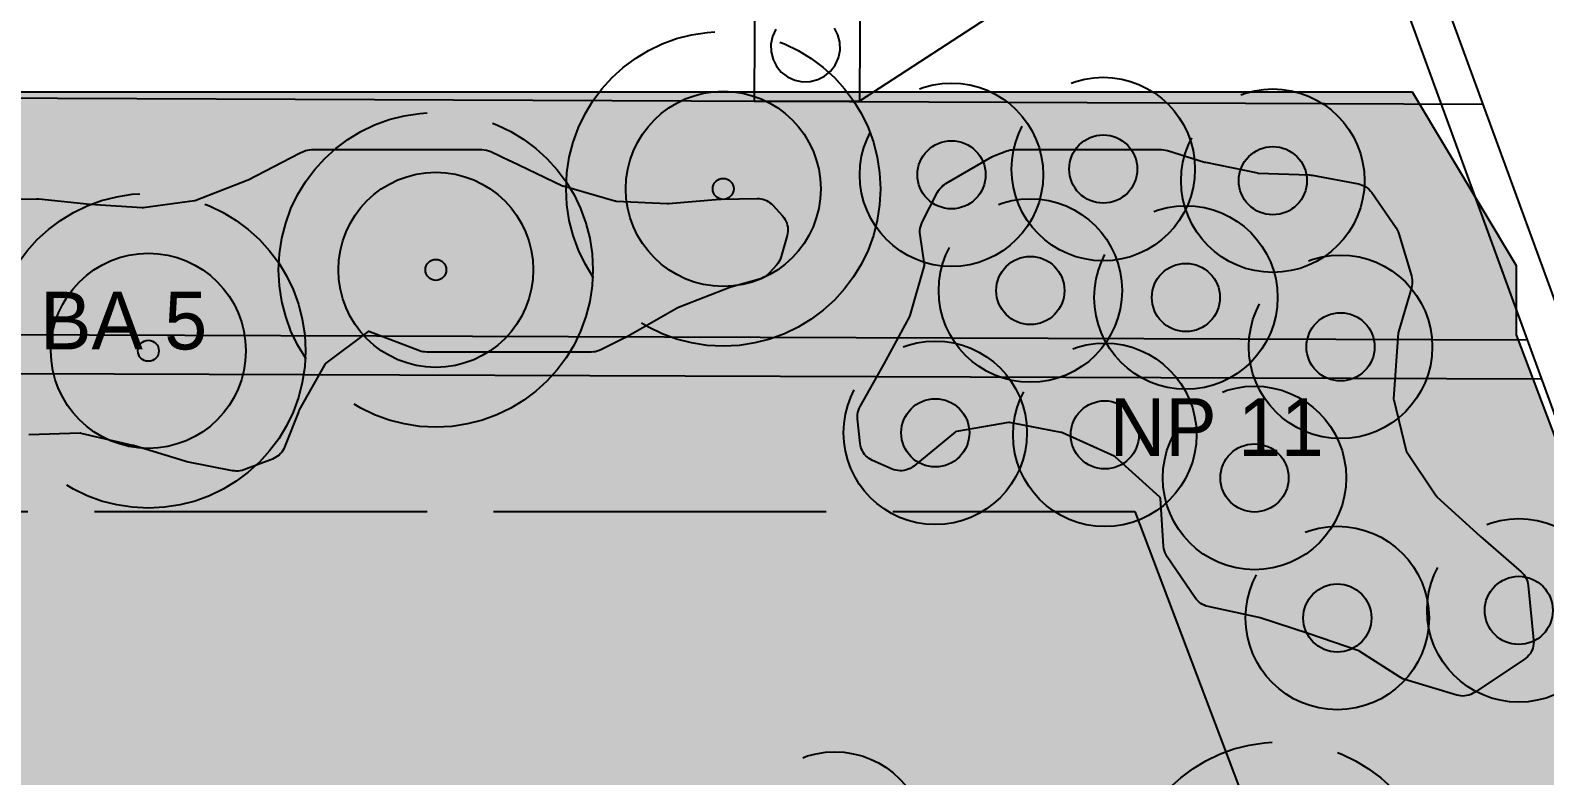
# Model space of a CAD drawing. Header units: metres. Extents: x 1 to 213, y 1 to 147.
# Drawn here: x 96.85 to 102.64, y 37.43 to 40.28 of the extents above; entities that cross this region are included whole.
import ezdxf
from ezdxf.enums import TextEntityAlignment as Align

# ---------------------------------------------------------------- set-up
doc = ezdxf.new("R2010")
doc.units = ezdxf.units.M
doc.linetypes.add('DASHED', pattern=[1.524, 1.27, -0.254])
for name, color, linetype in [('00-BASE-ARQUITECTURA', 8, 'Continuous'), ('PJ-ARBUSTOS', 82, 'Continuous'), ('PJ-COPA-ADULTA', 8, 'DASHED'), ('PJ-CUBRESUELOS', 150, 'Continuous'), ('PJ-ETIQUETAS', 7, 'Continuous'), ('PJ-GRAVILLA', 42, 'Continuous'), ('PJ-LIMITE-JARDIN', 7, 'Continuous'), ('PJ-MASAS', 92, 'Continuous'), ('PJ-MASAS-RELLENO', 92, 'Continuous'), ('PJ-RIEGO-SECTORES', 5, 'Continuous'), ('PJ-VISIBILIDAD', 1, 'DASHED')]:
    doc.layers.add(name, color=color, linetype=linetype)

# ---------------------------------------------------------------- blocks, each defined once
blk = doc.blocks.new('PJ_BA')
for radius in [0.372, 0.04]:
    blk.add_circle((0, 0), radius)
at = {"flags": 1}
for tag, p, height in [('CODIGO', (0.15, 0.15), 0.2), ('ESPECIE', (0.15, -0.1), 0.15), ('ZONA', (0.15, -0.3), 0.15)]:
    blk.add_attdef(tag, p, '', height=height, dxfattribs=at)
blk = doc.blocks.new('PJ_NP')
blk.add_circle((0, 0), 0.13)
at = {"flags": 1}
for tag, p, height in [('CODIGO', (0.15, 0.15), 0.2), ('ESPECIE', (0.15, -0.1), 0.15), ('ZONA', (0.15, -0.3), 0.15)]:
    blk.add_attdef(tag, p, '', height=height, dxfattribs=at)

msp = doc.modelspace()

# ---------------------------------------------------------------- hatches: boundary and pattern name
at = {"layer": 'PJ-GRAVILLA'}
h = msp.add_hatch(dxfattribs=at)
h.set_pattern_fill('GRAVEL', scale=0.03)
h.paths.add_polyline_path([(69.7177, 40.2166), (86.21, 40.1285), (86.4305, 40.0403), (102.1291, 40.0403), (102.526, 39.3788), (102.526, 39.1142), (105.2159, 32.0146), (106.3183, 28.7514), (107.2885, 26.5024), (108.435, 24.4298), (109.5374, 22.7983), (111.2572, 20.6816), (112.2274, 19.7555), (112.2274, 19.0941), (111.9187, 18.7854), (111.61, 18.7413), (60.9423, 18.7854), (60.7218, 18.8736), (60.4132, 19.2705), (60.4573, 19.8437), (61.2069, 20.6816), (62.5298, 22.5778), (63.8527, 25.0913), (68.527, 37.5267), (68.8357, 37.7913), (69.2767, 37.6149), (69.4531, 37.659), (69.7177, 38.0118), (69.6736, 38.2764), (69.0562, 38.7614), (69.409, 39.8639), (69.7177, 40.2166)])
at = {"layer": 'PJ-MASAS-RELLENO'}
for points in [[(94.8395, 39.3102), (94.833, 39.3152), (94.827, 39.3208), (94.8217, 39.327), (94.817, 39.3337), (94.8131, 39.3409), (94.7389, 39.4931), (94.7357, 39.5007), (94.7333, 39.5085), (94.7317, 39.5165), (94.7309, 39.5246), (94.731, 39.5328), (94.7319, 39.5409), (94.7336, 39.5489), (94.7361, 39.5567), (94.8155, 39.7646), (94.8187, 39.7719), (94.8226, 39.7788), (94.8272, 39.7853), (94.8325, 39.7914), (94.8383, 39.7968), (94.8446, 39.8017), (94.8514, 39.8059), (94.8585, 39.8095), (94.8684, 39.8137), (94.876, 39.8166), (94.8839, 39.8186), (94.892, 39.8198), (94.9001, 39.8203), (95.4968, 39.8203), (95.5047, 39.8199), (95.5126, 39.8187), (95.5203, 39.8167), (95.5278, 39.814), (95.5349, 39.8106), (95.6781, 39.7329), (95.6789, 39.7325), (95.8773, 39.6304), (95.8791, 39.6296), (95.8809, 39.6289), (96.0778, 39.5727), (96.0796, 39.5723), (96.0814, 39.5722), (96.2784, 39.571), (96.2801, 39.5711), (96.2817, 39.5712), (96.48, 39.603), (96.4813, 39.6032), (96.6758, 39.6311), (96.6866, 39.6319), (96.8773, 39.6332), (96.8861, 39.6327), (97.0815, 39.6122), (97.083, 39.6121), (97.2808, 39.5991), (97.2828, 39.599), (97.2848, 39.5992), (97.481, 39.626), (97.4833, 39.6264), (97.4855, 39.6271), (97.6818, 39.7033), (97.6858, 39.7051), (97.8816, 39.8072), (97.8873, 39.8099), (97.8966, 39.8139), (97.9042, 39.8166), (97.912, 39.8186), (97.92, 39.8199), (97.928, 39.8203), (98.5783, 39.8203), (98.587, 39.8198), (98.5957, 39.8183), (98.6042, 39.816), (98.6123, 39.8127), (98.6864, 39.7778), (98.6867, 39.7777), (98.8856, 39.6829), (98.8871, 39.6823), (98.8887, 39.6818), (99.0854, 39.6252), (99.0877, 39.6247), (99.0899, 39.6244), (99.2855, 39.615), (99.2908, 39.6151), (99.4859, 39.6316), (99.4915, 39.6319), (99.6284, 39.634), (99.6359, 39.6337), (99.6434, 39.6328), (99.6507, 39.6312), (99.6578, 39.6288), (99.6647, 39.6259), (99.6713, 39.6223), (99.6775, 39.618), (99.6833, 39.6133), (99.6887, 39.608), (99.7251, 39.5681), (99.7302, 39.5619), (99.7347, 39.5551), (99.7385, 39.5479), (99.7416, 39.5404), (99.7439, 39.5326), (99.7453, 39.5246), (99.746, 39.5165), (99.7458, 39.5084), (99.7448, 39.5004), (99.743, 39.4924), (99.7204, 39.4123), (99.7181, 39.4052), (99.7151, 39.3984), (99.7115, 39.392), (99.7073, 39.3858), (99.7026, 39.3801), (99.675, 39.3498), (99.6697, 39.3446), (99.664, 39.3399), (99.6579, 39.3357), (99.6515, 39.3321), (99.6447, 39.3291), (99.6377, 39.3267), (99.5282, 39.2956), (99.5246, 39.2944), (99.3285, 39.2177), (99.3234, 39.2152), (99.127, 39.1044), (99.1236, 39.1026), (99.0323, 39.0568), (99.0255, 39.0537), (99.0185, 39.0514), (99.0112, 39.0496), (99.0039, 39.0486), (98.9964, 39.0483), (98.3676, 39.0483), (98.3605, 39.0486), (98.3534, 39.0495), (98.3464, 39.0511), (98.3395, 39.0534), (98.3234, 39.0594), (98.323, 39.0596), (98.1467, 39.1267), (98.1448, 39.1273), (98.1432, 39.1262), (97.9827, 39.0063), (97.9811, 39.005), (97.98, 39.0032), (97.8809, 38.828), (97.8785, 38.823), (97.8246, 38.686), (97.8215, 38.6792), (97.8179, 38.6727), (97.8136, 38.6666), (97.8088, 38.6609), (97.8035, 38.6557), (97.7978, 38.651), (97.7916, 38.6469), (97.7851, 38.6433), (97.7782, 38.6404), (97.6692, 38.5995), (97.6622, 38.5972), (97.655, 38.5956), (97.6477, 38.5946), (97.6403, 38.5944), (97.633, 38.5948), (97.6257, 38.5959), (97.4514, 38.6301), (97.4435, 38.6321), (97.2482, 38.6916), (97.2456, 38.6923), (97.048, 38.7382), (97.0464, 38.7385), (97.0446, 38.7386), (96.8479, 38.7329), (96.8458, 38.7328), (96.8439, 38.7322), (96.6469, 38.6622), (96.6453, 38.6615), (96.6438, 38.6607), (96.4453, 38.5478), (96.4441, 38.5471), (96.2666, 38.4501), (96.2594, 38.4466), (96.2519, 38.4438), (96.2441, 38.4419), (96.2362, 38.4407), (96.2282, 38.4403), (95.6989, 38.4403), (95.6949, 38.4404), (95.687, 38.4407), (95.6795, 38.4415), (95.6722, 38.4429), (95.665, 38.4449), (95.6144, 38.4622), (95.6067, 38.4653), (95.5992, 38.4693), (95.5923, 38.4739), (95.5859, 38.4793), (95.58, 38.4853), (95.5749, 38.4919), (95.5704, 38.499), (95.4626, 38.6926), (95.4595, 38.6987), (95.457, 38.705), (95.455, 38.7115), (95.4095, 38.8883), (95.4089, 38.8902), (95.4078, 38.8918), (95.2929, 39.0445), (95.2905, 39.0475), (95.1427, 39.2093), (95.1414, 39.2106), (95.1395, 39.2108), (94.9835, 39.2236), (94.9752, 39.2247), (94.967, 39.2267), (94.9592, 39.2295), (94.9516, 39.2332), (94.9445, 39.2375), (94.8395, 39.3102)], [(100.0122, 38.7933), (100.0118, 38.8015), (100.0122, 38.8097), (100.0134, 38.8177), (100.0155, 38.8257), (100.0184, 38.8333), (100.022, 38.8407), (100.1119, 39.0011), (100.1122, 39.0015), (100.2111, 39.1838), (100.212, 39.1858), (100.2127, 39.1878), (100.2677, 39.378), (100.2682, 39.3801), (100.268, 39.3822), (100.251, 39.4956), (100.2502, 39.5038), (100.2503, 39.5122), (100.2512, 39.5204), (100.253, 39.5285), (100.2556, 39.5364), (100.259, 39.544), (100.3176, 39.658), (100.3214, 39.6646), (100.3258, 39.6708), (100.3308, 39.6765), (100.3363, 39.6818), (100.3422, 39.6865), (100.3486, 39.6906), (100.5241, 39.7926), (100.5301, 39.7958), (100.5363, 39.7984), (100.5813, 39.8152), (100.5881, 39.8174), (100.5951, 39.819), (100.6021, 39.8199), (100.6093, 39.8203), (101.172, 39.8203), (101.18, 39.8199), (101.1879, 39.8187), (101.1956, 39.8167), (101.3361, 39.7732), (101.3399, 39.7723), (101.5383, 39.7315), (101.54, 39.7312), (101.5416, 39.7311), (101.7361, 39.7238), (101.7419, 39.7234), (101.7478, 39.7225), (101.9238, 39.6896), (101.9314, 39.6877), (101.9388, 39.6852), (101.9459, 39.682), (101.9526, 39.678), (101.9589, 39.6735), (101.9648, 39.6683), (101.9701, 39.6626), (101.9749, 39.6564), (102.0678, 39.5218), (102.0722, 39.5147), (102.0759, 39.5071), (102.0787, 39.4991), (102.1263, 39.3387), (102.1282, 39.3312), (102.1293, 39.3237), (102.1296, 39.316), (102.1293, 39.3083), (102.1282, 39.3008), (102.1264, 39.2933), (102.0771, 39.1261), (102.0766, 39.124), (102.0763, 39.1219), (102.0584, 38.8702), (102.0584, 38.8682), (102.0588, 38.8661), (102.1062, 38.6722), (102.1067, 38.6705), (102.1076, 38.669), (102.2207, 38.5002), (102.2222, 38.4983), (102.2239, 38.4965), (102.3894, 38.346), (102.3901, 38.3454), (102.5451, 38.2106), (102.5505, 38.2054), (102.5555, 38.1996), (102.5599, 38.1935), (102.5636, 38.187), (102.5668, 38.1801), (102.5693, 38.173), (102.5711, 38.1656), (102.5722, 38.1582), (102.5929, 37.9506), (102.5933, 37.9427), (102.5929, 37.9348), (102.5918, 37.927), (102.5898, 37.9193), (102.5872, 37.9119), (102.5838, 37.9048), (102.5797, 37.898), (102.575, 37.8917), (102.5697, 37.8859), (102.5638, 37.8806), (102.5574, 37.8759), (102.3669, 37.7498), (102.3602, 37.7458), (102.3531, 37.7425), (102.3457, 37.7399), (102.3382, 37.738), (102.3305, 37.7369), (102.3227, 37.7365), (102.3149, 37.7369), (102.3072, 37.738), (102.2996, 37.7399), (102.1007, 37.7999), (102.0937, 37.8024), (102.0869, 37.8055), (102.0805, 37.8092), (101.9294, 37.9066), (101.9273, 37.9077), (101.9251, 37.9086), (101.7327, 37.9749), (101.7321, 37.9751), (101.5485, 38.0352), (101.5444, 38.0363), (101.3504, 38.0779), (101.3431, 38.0798), (101.336, 38.0825), (101.3291, 38.0857), (101.3226, 38.0897), (101.3165, 38.0942), (101.3109, 38.0993), (101.3057, 38.1049), (101.3012, 38.1109), (101.1941, 38.2675), (101.1897, 38.2748), (101.1861, 38.2825), (101.1833, 38.2905), (101.1814, 38.2988), (101.1803, 38.3073), (101.168, 38.4911), (101.1677, 38.493), (101.1664, 38.4944), (100.9956, 38.6489), (100.994, 38.6502), (100.9921, 38.6512), (100.7942, 38.7405), (100.792, 38.7413), (100.7897, 38.7419), (100.5918, 38.7797), (100.59, 38.7799), (100.5882, 38.7797), (100.39, 38.7452), (100.3881, 38.7447), (100.3864, 38.7435), (100.2264, 38.6135), (100.2199, 38.6087), (100.2131, 38.6047), (100.2058, 38.6013), (100.1983, 38.5987), (100.1905, 38.5969), (100.1826, 38.5958), (100.1747, 38.5956), (100.1667, 38.5961), (100.1588, 38.5974), (100.1511, 38.5995), (100.1437, 38.6023), (100.0692, 38.6351), (100.0623, 38.6385), (100.0558, 38.6426), (100.0498, 38.6472), (100.0441, 38.6525), (100.0391, 38.6582), (100.0346, 38.6644), (100.0307, 38.671), (100.0274, 38.6779), (100.0248, 38.6851), (100.023, 38.6925), (100.0218, 38.7001), (100.0122, 38.7933)]]:
    msp.add_hatch(color=7, dxfattribs=at).paths.add_polyline_path(points)

# ---------------------------------------------------------------- linework, layer by layer
at = {"layer": '00-BASE-ARQUITECTURA'}
for points in [[(106.4859, 28.8396), (101.5012, 42.4497)], [(106.3377, 28.7867), (101.3636, 42.3968)], [(99.6279, 42.0052), (99.6173, 40.005)], [(100.0301, 42.0052), (100.0195, 40.005)], [(100.0301, 42.0052), (101.8081, 41.1691), (100.0195, 40.005)], [(99.7001, 40.2801), (99.6873, 40.2523), (99.6813, 40.2224), (99.6821, 40.1928), (99.6894, 40.1646), (99.7025, 40.1388), (99.721, 40.1164), (99.7444, 40.0983), (99.7722, 40.0856)], [(99.7722, 40.0856), (99.8021, 40.0795), (99.8317, 40.0803), (99.8598, 40.0876), (99.8857, 40.1007), (99.9081, 40.1192), (99.9262, 40.1426), (99.9389, 40.1704), (99.945, 40.2003), (99.9441, 40.2299), (99.9369, 40.2581), (99.9238, 40.2839)], [(69.4443, 40.132), (102.4008, 39.9944)], [(99.6173, 40.005), (100.0195, 40.005)], [(69.2538, 39.2112), (102.5701, 39.0948)], [(69.2009, 39.0631), (102.623, 38.9466)]]:
    msp.add_lwpolyline(points, dxfattribs=at)
at = {"layer": 'PJ-COPA-ADULTA'}
for centre, radius in [((99.4993, 39.6708), 0.6), ((100.3706, 39.7245), 0.35), ((100.95, 39.7463), 0.35), ((101.5973, 39.7019), 0.35), ((98.402, 39.3619), 0.6), ((97.3046, 39.0531), 0.6), ((100.6717, 39.283), 0.35), ((101.2655, 39.2566), 0.35), ((101.8558, 39.0681), 0.35), ((100.3088, 38.7404), 0.35), ((100.9559, 38.7324), 0.35), ((101.5274, 38.5683), 0.35), ((102.5362, 38.063), 0.35), ((101.8436, 38.034), 0.35), ((99.925, 37.1736), 0.35), ((101.6274, 36.9616), 0.6)]:
    msp.add_circle(centre, radius, dxfattribs=at)
at = {"layer": 'PJ-LIMITE-JARDIN'}
msp.add_lwpolyline([(111.61, 18.7413), (60.9423, 18.7854), (60.7218, 18.8736), (60.4132, 19.2705), (60.4573, 19.8437), (61.2069, 20.6816), (62.5298, 22.5778), (63.8527, 25.0913), (68.527, 37.5267), (68.8357, 37.7913), (69.2767, 37.6149), (69.4531, 37.659), (69.7177, 38.0118), (69.6736, 38.2764), (69.0562, 38.7614), (69.409, 39.8639), (69.7177, 40.2166), (69.7177, 40.2166), (86.21, 40.1285), (86.4305, 40.0403), (102.1291, 40.0403), (102.526, 39.3788), (102.526, 39.1142), (105.2159, 32.0146)], dxfattribs=at)
at = {"layer": 'PJ-MASAS'}
msp.add_lwpolyline([(96.6866, 39.6319), (96.8773, 39.6332), (96.8861, 39.6327), (97.0815, 39.6122), (97.083, 39.6121), (97.2808, 39.5991), (97.2828, 39.599), (97.2848, 39.5992), (97.481, 39.626), (97.4833, 39.6264), (97.4855, 39.6271), (97.6818, 39.7033), (97.6858, 39.7051), (97.8816, 39.8072), (97.8873, 39.8099), (97.8966, 39.8139), (97.9042, 39.8166), (97.912, 39.8186), (97.92, 39.8199), (97.928, 39.8203), (98.5783, 39.8203), (98.587, 39.8198), (98.5957, 39.8183), (98.6042, 39.816), (98.6123, 39.8127), (98.6864, 39.7778), (98.6867, 39.7777), (98.8856, 39.6829), (98.8871, 39.6823), (98.8887, 39.6818), (99.0854, 39.6252), (99.0877, 39.6247), (99.0899, 39.6244), (99.2855, 39.615), (99.2908, 39.6151), (99.4859, 39.6316), (99.4915, 39.6319), (99.6284, 39.634), (99.6359, 39.6337), (99.6434, 39.6328), (99.6507, 39.6312), (99.6578, 39.6288), (99.6647, 39.6259), (99.6713, 39.6223), (99.6775, 39.618), (99.6833, 39.6133), (99.6887, 39.608), (99.7251, 39.5681), (99.7302, 39.5619), (99.7347, 39.5551), (99.7385, 39.5479), (99.7416, 39.5404), (99.7439, 39.5326), (99.7453, 39.5246), (99.746, 39.5165), (99.7458, 39.5084), (99.7448, 39.5004), (99.743, 39.4924), (99.7204, 39.4123), (99.7181, 39.4052), (99.7151, 39.3984), (99.7115, 39.392), (99.7073, 39.3858), (99.7026, 39.3801), (99.675, 39.3498), (99.6697, 39.3446), (99.664, 39.3399), (99.6579, 39.3357), (99.6515, 39.3321), (99.6447, 39.3291), (99.6377, 39.3267), (99.5282, 39.2956), (99.5246, 39.2944), (99.3285, 39.2177), (99.3234, 39.2152), (99.127, 39.1044), (99.1236, 39.1026), (99.0323, 39.0568), (99.0255, 39.0537), (99.0185, 39.0514), (99.0112, 39.0496), (99.0039, 39.0486), (98.9964, 39.0483), (98.3676, 39.0483), (98.3605, 39.0486), (98.3534, 39.0495), (98.3464, 39.0511), (98.3395, 39.0534), (98.3234, 39.0594), (98.323, 39.0596), (98.1467, 39.1267), (98.1448, 39.1273), (98.1432, 39.1262), (97.9827, 39.0063), (97.9811, 39.005), (97.98, 39.0032), (97.8809, 38.828), (97.8785, 38.823), (97.8246, 38.686), (97.8215, 38.6792), (97.8179, 38.6727), (97.8136, 38.6666), (97.8088, 38.6609), (97.8035, 38.6557), (97.7978, 38.651), (97.7916, 38.6469), (97.7851, 38.6433), (97.7782, 38.6404), (97.6692, 38.5995), (97.6622, 38.5972), (97.655, 38.5956), (97.6477, 38.5946), (97.6403, 38.5944), (97.633, 38.5948), (97.6257, 38.5959), (97.4514, 38.6301), (97.4435, 38.6321), (97.2482, 38.6916), (97.2456, 38.6923), (97.048, 38.7382), (97.0464, 38.7385), (97.0446, 38.7386), (96.8479, 38.7329)], dxfattribs=at)
msp.add_lwpolyline([(100.0122, 38.7933), (100.0118, 38.8015), (100.0122, 38.8097), (100.0134, 38.8177), (100.0155, 38.8257), (100.0184, 38.8333), (100.022, 38.8407), (100.1119, 39.0011), (100.1122, 39.0015), (100.2111, 39.1838), (100.212, 39.1858), (100.2127, 39.1878), (100.2677, 39.378), (100.2682, 39.3801), (100.268, 39.3822), (100.251, 39.4956), (100.2502, 39.5038), (100.2503, 39.5122), (100.2512, 39.5204), (100.253, 39.5285), (100.2556, 39.5364), (100.259, 39.544), (100.3176, 39.658), (100.3214, 39.6646), (100.3258, 39.6708), (100.3308, 39.6765), (100.3363, 39.6818), (100.3422, 39.6865), (100.3486, 39.6906), (100.5241, 39.7926), (100.5301, 39.7958), (100.5363, 39.7984), (100.5813, 39.8152), (100.5881, 39.8174), (100.5951, 39.819), (100.6021, 39.8199), (100.6093, 39.8203), (101.172, 39.8203), (101.18, 39.8199), (101.1879, 39.8187), (101.1956, 39.8167), (101.3361, 39.7732), (101.3399, 39.7723), (101.5383, 39.7315), (101.54, 39.7312), (101.5416, 39.7311), (101.7361, 39.7238), (101.7419, 39.7234), (101.7478, 39.7225), (101.9238, 39.6896), (101.9314, 39.6877), (101.9388, 39.6852), (101.9459, 39.682), (101.9526, 39.678), (101.9589, 39.6735), (101.9648, 39.6683), (101.9701, 39.6626), (101.9749, 39.6564), (102.0678, 39.5218), (102.0722, 39.5147), (102.0759, 39.5071), (102.0787, 39.4991), (102.1263, 39.3387), (102.1282, 39.3312), (102.1293, 39.3237), (102.1296, 39.316), (102.1293, 39.3083), (102.1282, 39.3008), (102.1264, 39.2933), (102.0771, 39.1261), (102.0766, 39.124), (102.0763, 39.1219), (102.0584, 38.8702), (102.0584, 38.8682), (102.0588, 38.8661), (102.1062, 38.6722), (102.1067, 38.6705), (102.1076, 38.669), (102.2207, 38.5002), (102.2222, 38.4983), (102.2239, 38.4965), (102.3894, 38.346), (102.3901, 38.3454), (102.5451, 38.2106), (102.5505, 38.2054), (102.5555, 38.1996), (102.5599, 38.1935), (102.5636, 38.187), (102.5668, 38.1801), (102.5693, 38.173), (102.5711, 38.1656), (102.5722, 38.1582), (102.5929, 37.9506), (102.5933, 37.9427), (102.5929, 37.9348), (102.5918, 37.927), (102.5898, 37.9193), (102.5872, 37.9119), (102.5838, 37.9048), (102.5797, 37.898), (102.575, 37.8917), (102.5697, 37.8859), (102.5638, 37.8806), (102.5574, 37.8759), (102.3669, 37.7498), (102.3602, 37.7458), (102.3531, 37.7425), (102.3457, 37.7399), (102.3382, 37.738), (102.3305, 37.7369), (102.3227, 37.7365), (102.3149, 37.7369), (102.3072, 37.738), (102.2996, 37.7399), (102.1007, 37.7999), (102.0937, 37.8024), (102.0869, 37.8055), (102.0805, 37.8092), (101.9294, 37.9066), (101.9273, 37.9077), (101.9251, 37.9086), (101.7327, 37.9749), (101.7321, 37.9751), (101.5485, 38.0352), (101.5444, 38.0363), (101.3504, 38.0779), (101.3431, 38.0798), (101.336, 38.0825), (101.3291, 38.0857), (101.3226, 38.0897), (101.3165, 38.0942), (101.3109, 38.0993), (101.3057, 38.1049), (101.3012, 38.1109), (101.1941, 38.2675), (101.1897, 38.2748), (101.1861, 38.2825), (101.1833, 38.2905), (101.1814, 38.2988), (101.1803, 38.3073), (101.168, 38.4911), (101.1677, 38.493), (101.1664, 38.4944), (100.9956, 38.6489), (100.994, 38.6502), (100.9921, 38.6512), (100.7942, 38.7405), (100.792, 38.7413), (100.7897, 38.7419), (100.5918, 38.7797), (100.59, 38.7799), (100.5882, 38.7797), (100.39, 38.7452), (100.3881, 38.7447), (100.3864, 38.7435), (100.2264, 38.6135), (100.2199, 38.6087), (100.2131, 38.6047), (100.2058, 38.6013), (100.1983, 38.5987), (100.1905, 38.5969), (100.1826, 38.5958), (100.1747, 38.5956), (100.1667, 38.5961), (100.1588, 38.5974), (100.1511, 38.5995), (100.1437, 38.6023), (100.0692, 38.6351), (100.0623, 38.6385), (100.0558, 38.6426), (100.0498, 38.6472), (100.0441, 38.6525), (100.0391, 38.6582), (100.0346, 38.6644), (100.0307, 38.671), (100.0274, 38.6779), (100.0248, 38.6851), (100.023, 38.6925), (100.0218, 38.7001), (100.0122, 38.7933)], close=True, dxfattribs=at)
at = {"layer": 'PJ-RIEGO-SECTORES'}
msp.add_lwpolyline([(111.61, 18.7413), (60.9423, 18.7854), (60.7218, 18.8736), (60.4132, 19.2705), (60.4573, 19.8437), (61.2069, 20.6816), (62.5298, 22.5778), (63.8527, 25.0913), (68.527, 37.5267), (68.8357, 37.7913), (69.2767, 37.6149), (69.4531, 37.659), (69.7177, 38.0118), (69.6736, 38.2764), (69.0562, 38.7614), (69.409, 39.8639), (69.7177, 40.2166), (86.21, 40.1285), (86.21, 40.1285), (86.4305, 40.0403), (102.1291, 40.0403), (102.526, 39.3788), (102.526, 39.1142), (105.2159, 32.0146)], dxfattribs=at)
at = {"layer": 'PJ-VISIBILIDAD'}
msp.add_lwpolyline([(71.237, 38.6085), (85.9076, 38.53), (85.9801, 38.505), (86.1279, 38.4691), (86.2785, 38.4475), (86.4305, 38.4403), (101.0703, 38.4403), (103.7094, 31.4749)], dxfattribs=at)

# ---------------------------------------------------------------- block references
at = {"layer": 'PJ-ARBUSTOS'}
for p in [(99.4993, 39.6708), (98.402, 39.3619), (97.3046, 39.0531)]:
    msp.add_blockref('PJ_BA', p, dxfattribs=at)
at = {"layer": 'PJ-CUBRESUELOS'}
for p in [(100.3706, 39.7245), (100.95, 39.7463), (101.5973, 39.7019), (100.6717, 39.283), (101.2655, 39.2566), (101.8558, 39.0681), (100.3088, 38.7404), (100.9559, 38.7324), (101.5274, 38.5683), (101.8436, 38.034), (102.5362, 38.063)]:
    msp.add_blockref('PJ_NP', p, dxfattribs=at)

# ---------------------------------------------------------------- texts
at = {"layer": 'PJ-ETIQUETAS'}
for s, p in [('BA 5', (97.2102, 39.1683)), ('NP 11', (101.3831, 38.7624))]:
    msp.add_text(s, height=0.22, dxfattribs=at).set_placement(p, align=Align.MIDDLE_CENTER)

doc.saveas('drawing.dxf')
